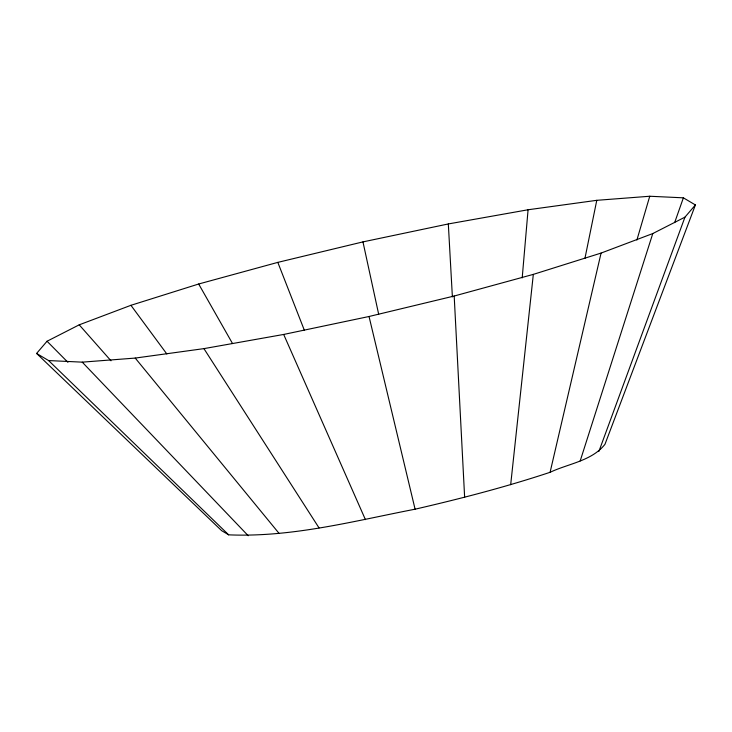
<?xml version="1.0" encoding="UTF-8"?>
<svg xmlns="http://www.w3.org/2000/svg" width="732" height="732" viewBox="0 0 732 732"><rect width="100%" height="100%" fill="white"/><g stroke="black" fill="none" stroke-linecap="round" stroke-linejoin="round"><path stroke-width="1.1" d="M522.2 277.895L528.074 209.764L596.772 200.321L649.751 196.249L683.386 197.832L695.4 204.951L604.971 444.297C591.886 460.95 568.307 463.649 550.089 472.296C505.785 487.009 460.556 498.693 415.09 509.198C353.675 521.092 291.656 537.535 228.659 534.836L221.677 530.691L36.6 353.437L47.04 341.249L79.212 324.834L130.927 305.308L198.674 284.007L277.812 262.376L362.962 241.889L448.323 223.946L528.074 209.764M510.68 484.694L533.326 274.381L601.073 253.08L652.788 233.554L684.96 217.139L695.4 204.951M584.932 258.405L596.772 200.321M550.089 472.296L601.073 253.08M636.895 240.032L649.751 196.249M580.183 460.94L652.788 233.554M674.657 222.601L683.386 197.832M598.904 451.388L684.96 217.139M36.6 353.437L48.614 360.565L82.249 362.148L135.228 358.076L203.926 348.624L283.677 334.451L369.038 316.498L454.188 296.021L533.326 274.381M48.614 360.565L228.659 534.836M47.04 341.249L67.92 362.322M82.249 362.148L248.23 535.751M79.212 324.834L110.999 360.794M135.228 358.076L279.057 533.381M130.927 305.308L166.832 353.968M203.926 348.624L319.024 527.891M198.674 284.007L232.511 343.509M283.677 334.451L365.424 519.638M277.812 262.376L304.356 330.26M369.038 316.498L415.09 509.198M362.962 241.889L378.682 314.293M448.323 223.946L452.385 296.899M454.188 296.021L464.637 497.275"/></g></svg>
